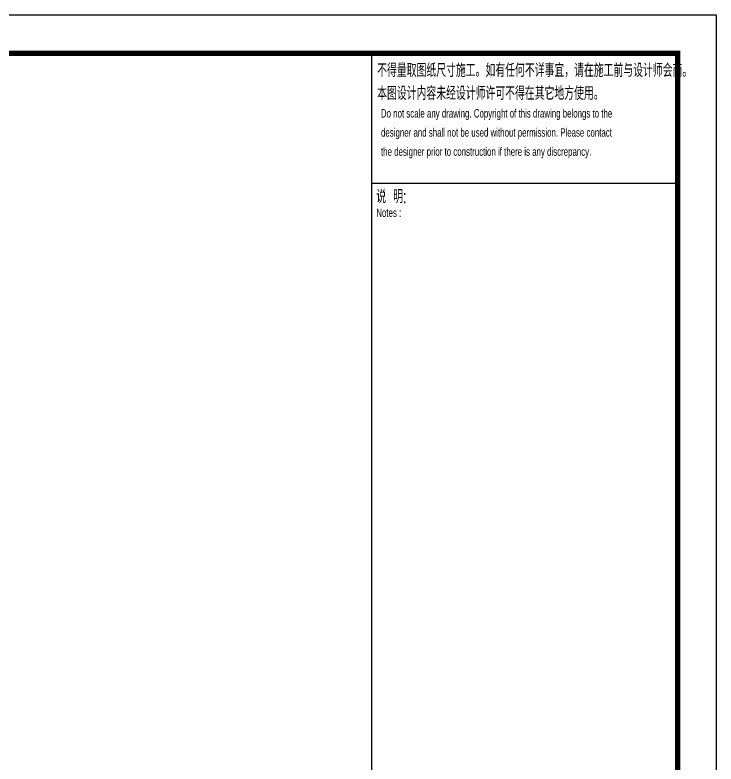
# Model space of a CAD drawing. Header units: millimetres. Extents: x 1337745 to 1642153, y -192803 to 266425.
# Drawn here: x 1596321 to 1642109, y 217430 to 266381 of the extents above; entities that cross this region are included whole.
import ezdxf

# ---------------------------------------------------------------- set-up
doc = ezdxf.new("R2010")
doc.units = ezdxf.units.MM
doc.header["$LTSCALE"] = 1000
doc.header["$MEASUREMENT"] = 0
for name, color, linetype in [('LABEL_FIXBOX_PM', 7, 'Continuous'), ('LABEL_FIXTXT_PM', 3, 'Continuous'), ('LABEL_TXT_PM', 1, 'Continuous')]:
    doc.layers.add(name, color=color, linetype=linetype)
doc.styles.add('LABEL_FIXTXT_PM', font='pm_njadri_r.shx', dxfattribs={"width": 0.7, "bigfont": 'pm_njadri_hztxt.shx'})

# ---------------------------------------------------------------- blocks, each defined once
blk = doc.blocks.new('PMSHEET_A0_20091030')
at = {"layer": 'LABEL_FIXBOX_PM'}
blk.add_lwpolyline([(0, 84100), (118900, 84100), (118900, 0), (0, 0)], close=True, dxfattribs=at)
at = {"layer": 'LABEL_FIXBOX_PM', "const_width": 140}
blk.add_lwpolyline([(117900, 83100), (2500, 83100), (2500, 1000), (117900, 1000)], close=True, dxfattribs=at)
at = {"layer": 'LABEL_FIXBOX_PM', "const_width": 35}
for points in [[(109900, 1000), (109900, 83100)], [(109900, 79700), (117900, 79700)]]:
    blk.add_lwpolyline(points, dxfattribs=at)
at = {"layer": 'LABEL_FIXTXT_PM', "style": 'LABEL_FIXTXT_PM', "width": 0.7}
for s, height, p in [('不得量取图纸尺寸施工。如有任何不详事宜，请在施工前与设计师会商。', 350, (110047, 82479)), ('本图设计内容未经设计师许可不得在其它地方使用。', 350, (110047, 81879)), ('Do not scale any drawing. Copyright of this drawing belongs to the ', 220, (110145, 81419)), ('designer and shall not be used without permission. Please contact', 220, (110148, 80919)), ('the designer prior to construction if there is any discrepancy.', 220, (110148, 80419)), ('说  明:', 350, (110024, 79180)), ('Notes :', 220, (110024, 78821))]:
    blk.add_text(s, height=height, dxfattribs=at).set_placement(p)

msp = doc.modelspace()

# ---------------------------------------------------------------- block references
at = {"layer": 'LABEL_TXT_PM', "xscale": 2.499999999832086, "yscale": 2.499999999832086, "zscale": 2.499999999832086}
msp.add_blockref('PMSHEET_A0_20091030', (1344859.1, 56131.3, 0), dxfattribs=at)

doc.saveas('drawing.dxf')
